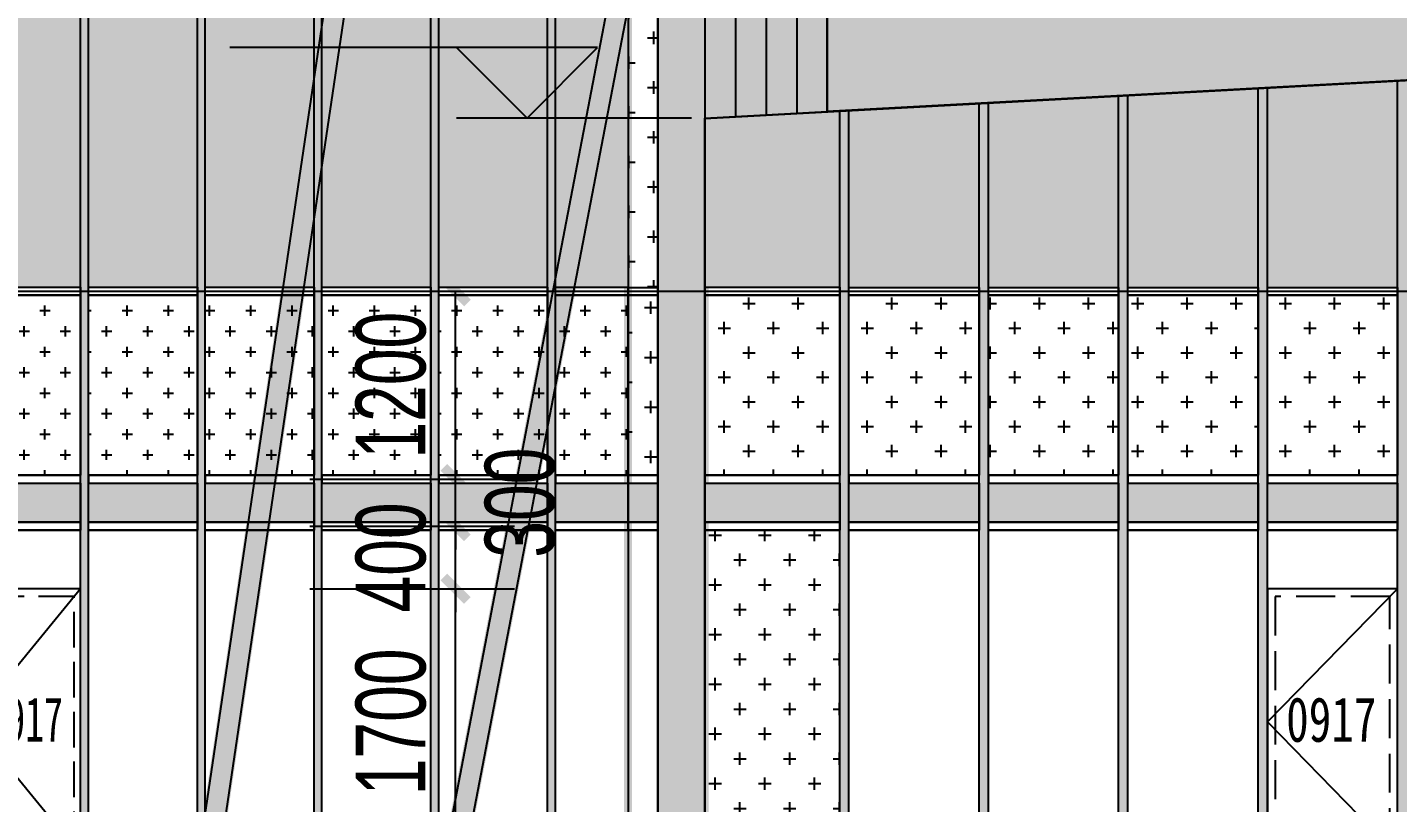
# Model space of a CAD drawing. Extents: x -483182 to 812890, y -390528 to -214858.
# Drawn here: x 152968 to 161720, y -310795 to -305845 of the extents above; entities that cross this region are included whole.
import ezdxf

# ---------------------------------------------------------------- set-up
doc = ezdxf.new("R2010")
doc.units = 0
doc.header["$LTSCALE"] = 1000
doc.header["$MEASUREMENT"] = 0
doc.linetypes.add('DASH', pattern=[0.35, 0.25, -0.1])
for name, color, linetype in [('01-标注_尺寸', 124, 'Continuous'), ('01-标注_标高', 200, 'Continuous'), ('05-填充_156', 156, 'Continuous'), ('05-填充_168', 168, 'Continuous'), ('05-填充_18', 18, 'Continuous'), ('A-C_幕墙龙骨', 133, 'Continuous'), ('A-C_窗', 140, 'Continuous'), ('D-铝板', 181, 'Continuous'), ('E-立面轮廓', 241, 'Continuous')]:
    doc.layers.add(name, color=color, linetype=linetype)
doc.layers.add('04-不打印_辅助线', color=165, linetype='Continuous', plot=False)
doc.styles.add('_TCH_DIM_T3', font='ros.shx', dxfattribs={"width": 0.705882, "bigfont": 'jd.shx'})
doc.styles.get("Standard").update_dxf_attribs({"font": 'STXIHEI_0.TTF', "width": 0.75})
doc.dimstyles.new('_TCH_ARCH&&150', dxfattribs={"dimtxt": 446.25, "dimasz": 150, "dimexe": 375, "dimexo": 450, "dimgap": 189.375, "dimtad": 1, "dimdec": 0, "dimzin": 0, "dimdsep": 46, "dimtxsty": '_TCH_DIM_T3', "dimblk": 'ARCHTICK', "dimcen": 0.09, "dimclrt": 7, "dimazin": 2, "dimtfac": 1, "dimtdec": 0, "dimtix": 1, "dimtmove": 2, "dimatfit": 3, "dimfxl": 0, "dimtolj": 1, "dimtzin": 0, "dimarcsym": 0})

# ---------------------------------------------------------------- blocks, each defined once
blk = doc.blocks.new('*U106')
at = {"layer": '05-填充_156'}
h = blk.add_hatch(dxfattribs=at)
h.set_pattern_fill('CROSS', color=136, scale=100)
h.set_pattern_definition([(0, (-32427, 313554.43), (158.75, 158.75), [79.375, -238.125]), (90, (-32387.32, 313514.74), (-158.75, 158.75), [79.375, -238.125])])
h.paths.add_polyline_path([(0, 1500), (560, 1500), (560, 350), (0, 350)])
at = {"layer": '05-填充_168'}
h = blk.add_hatch(color=256, dxfattribs=at)
h.dxf.hatch_style = 1
h.paths.add_polyline_path([(0, 300), (560, 300), (560, 50), (0, 50)])
for points in [[(0, 1550), (560, 1550)], [(0, 1500), (560, 1500)], [(0, 350), (560, 350)], [(0, 300), (560, 300)], [(0, 50), (560, 50)], [(0, 0), (560, 0)]]:
    blk.add_lwpolyline(points)
for points in [[(560, 1500), (0, 1500), (0, 1550), (560, 1550)], [(0, 1500), (560, 1500), (560, 350), (0, 350)], [(0, 300), (560, 300), (560, 350), (0, 350)], [(0, 300), (560, 300), (560, 50), (0, 50)], [(560, 0), (0, 0), (0, 50), (560, 50)]]:
    blk.add_lwpolyline(points, close=True)
blk = doc.blocks.new('*U31')
at = {"layer": '05-填充_156'}
h = blk.add_hatch(dxfattribs=at)
h.set_pattern_fill('CROSS', color=136, scale=100)
h.set_pattern_definition([(0, (-32147, 313554.43), (158.75, 158.75), [79.375, -238.125]), (90, (-32107.32, 313514.74), (-158.75, 158.75), [79.375, -238.125])])
h.paths.add_polyline_path([(0, 1500), (840, 1500), (840, 350), (0, 350)])
at = {"layer": '05-填充_168'}
h = blk.add_hatch(color=256, dxfattribs=at)
h.dxf.hatch_style = 1
h.paths.add_polyline_path([(0, 300), (840, 300), (840, 50), (0, 50)])
for points in [[(0, 1550), (840, 1550)], [(0, 1500), (840, 1500)], [(0, 350), (840, 350)], [(0, 300), (840, 300)], [(0, 50), (840, 50)], [(0, 0), (840, 0)]]:
    blk.add_lwpolyline(points)
for points in [[(840, 1500), (0, 1500), (0, 1550), (840, 1550)], [(0, 1500), (840, 1500), (840, 350), (0, 350)], [(0, 300), (840, 300), (840, 350), (0, 350)], [(0, 300), (840, 300), (840, 50), (0, 50)], [(840, 0), (0, 0), (0, 50), (840, 50)]]:
    blk.add_lwpolyline(points, close=True)
blk = doc.blocks.new('*U110')
at = {"layer": 'A-C_窗'}
blk.add_blockref('*U31', (-420, -775), dxfattribs=at)
blk = doc.blocks.new('*U111')
at = {"layer": 'A-C_窗', "color": 0, "linetype": 'ByBlock', "lineweight": -2, "transparency": 16777216}
for p in [(12600, 0), (13500, 0), (14400, 0), (15300, 0), (16200, 0)]:
    blk.add_blockref('*U110', p, dxfattribs=at)
blk = doc.blocks.new('*U424')
blk.add_lwpolyline([(77.5, 0), (-77.5, 0), (-77.5, 13611.9), (77.5, 13611.9)], close=True)
at = {"layer": '05-填充_18', "const_width": 155}
blk.add_lwpolyline([(0, 0), (0, 13611.9)], dxfattribs=at)
blk = doc.blocks.new('*U425')
blk.add_lwpolyline([(77.5, 0), (-77.5, 0), (-77.5, 13809.2), (77.5, 13809.2)], close=True)
at = {"layer": '05-填充_18', "const_width": 155}
blk.add_lwpolyline([(0, 0), (0, 13809.2)], dxfattribs=at)
blk = doc.blocks.new('uytdiyuf')
at = {"layer": 'D-铝板'}
for name, p, rotation in [('*U425', (-2829.1, -162.2), 350.9696252238147), ('*U424', (-4382.6, -161.2), 353)]:
    blk.add_blockref(name, p, dxfattribs=dict(at, rotation=rotation))
blk = doc.blocks.new('*U722')
blk.add_lwpolyline([(0, 0), (840, 0), (840, 1700), (0, 1700)], close=True)
blk.add_lwpolyline([(840, 1700), (0, 850), (840, 0)])
at = {"linetype": 'DASH'}
blk.add_lwpolyline([(50, 50), (790, 50), (790, 1650), (50, 1650)], close=True, dxfattribs=at)
at = {"layer": '04-不打印_辅助线', "width": 0.75}
blk.add_text('0917', height=285.43, dxfattribs=at).set_placement((121.4, 723))
blk = doc.blocks.new('jhtdjkuyk')
at = {"layer": '05-填充_156'}
h = blk.add_hatch(dxfattribs=at)
h.set_pattern_fill('CROSS', color=136, scale=100)
h.set_pattern_definition([(0, (-146960.5, 360570.43), (158.75, 158.75), [79.375, -238.125]), (90, (-146920.81, 360530.74), (-158.75, 158.75), [79.375, -238.125])])
h.paths.add_polyline_path([(-17720, 12433.7), (-18280, 12400), (-18280, 9925), (-17720, 9925)])
h.paths.add_polyline_path([(-17660, 9925), (-16820, 9925), (-16820, 12487.9), (-17660, 12437.3)])
h.paths.add_polyline_path([(-15920, 12542), (-16760, 12491.5), (-16760, 9925), (-15920, 9925)])
h.paths.add_polyline_path([(-15020, 12596.2), (-15860, 12545.6), (-15860, 9925), (-15020, 9925)])
h.paths.add_polyline_path([(-14960, 9925), (-14120, 9925), (-14120, 12650.3), (-14960, 12599.8)])
h.paths.add_polyline_path([(-14060, 9925), (-13220, 9925), (-13220, 12704.5), (-14060, 12653.9)])
h.paths.add_polyline_path([(-13160, 9925), (-12320, 9925), (-12320, 12758.6), (-13160, 12708.1)])
h.paths.add_polyline_path([(-12260, 9925), (-11420, 9925), (-11420, 12812.8), (-12260, 12762.3)])
h.paths.add_polyline_path([(-11360, 9925), (-10520, 9925), (-10520, 12867), (-11360, 12816.4)])
h.paths.add_polyline_path([(-10460, 9925), (-9620, 9925), (-9620, 12921.1), (-10460, 12870.6)])
h.paths.add_polyline_path([(-9560, 9925), (-8720, 9925), (-8720, 12975.3), (-9560, 12924.7)])
h.paths.add_polyline_path([(-7820, 13029.4), (-8660, 12978.9), (-8660, 9925), (-7820, 9925)])
h.paths.add_polyline_path([(-6920, 13083.6), (-7760, 13033), (-7760, 9925), (-6920, 9925)])
h.paths.add_polyline_path([(-6860, 9925), (-6020, 9925), (-6020, 13137.7), (-6860, 13087.2)])
h.paths.add_polyline_path([(-5120, 13191.9), (-5960, 13141.4), (-5960, 9925), (-5120, 9925)])
h.paths.add_polyline_path([(-5060, 9925), (-4220, 9925), (-4220, 13246.1), (-5060, 13195.5)])
h.paths.add_polyline_path([(-4160, 9925), (-3320, 9925), (-3320, 13300.2), (-4160, 13249.7)])
h.paths.add_polyline_path([(-3260, 9925), (-2420, 9925), (-2420, 13354.4), (-3260, 13303.8)])
h.paths.add_polyline_path([(-2360, 9925), (-1520, 9925), (-1520, 13408.5), (-2360, 13358)])
h.paths.add_polyline_path([(-1460, 9925), (-620, 9925), (-620, 13462.7), (-1460, 13412.1)])
h.paths.add_polyline_path([(-560, 9925), (0, 9925), (0, 13500), (-560, 13466.3)])
at = {"layer": '05-填充_18', "const_width": 60}
for points in [[(-590, -150), (-590, 13464.5)], [(-1490, -150), (-1490, 13410.3)], [(-3290, -150), (-3290, 13302)], [(-2390, -150), (-2390, 13356.2)], [(-4190, -150), (-4190, 13247.9)]]:
    blk.add_lwpolyline(points, dxfattribs=at)
at = {"layer": 'A-C_幕墙龙骨'}
for points in [[(-1520, -150), (-1520, 13408.5)], [(-1460, -150), (-1460, 13412.1)], [(-620, -150), (-620, 13462.7)], [(-560, -150), (-560, 13466.3)], [(-3260, -150), (-3260, 13303.8)], [(-2420, -150), (-2420, 13354.4)], [(-2360, -150), (-2360, 13358)], [(-4220, -150), (-4220, 13246.1)], [(-4160, -150), (-4160, 13249.7)], [(-3320, -150), (-3320, 13300.2)]]:
    blk.add_lwpolyline(points, dxfattribs=at)
at = {"layer": 'A-C_窗'}
blk.add_lwpolyline([(-18280, 12400), (0, 13500), (0, -150), (-18280, -150)], close=True, dxfattribs=at)
for name, p in [('*U111', (-17240, 9150)), ('*U106', (-560, 8375)), ('*U722', (-5060, 6300))]:
    blk.add_blockref(name, p, dxfattribs=at)
at = {"layer": 'D-铝板'}
blk.add_blockref('uytdiyuf', (0, 0), dxfattribs=at)
blk = doc.blocks.new('*U123')
at = {"layer": '05-填充_156'}
h = blk.add_hatch(dxfattribs=at)
h.set_pattern_fill('CROSS', color=136, scale=100)
h.set_pattern_definition([(0, (-32796.5, 313554.43), (158.75, 158.75), [79.375, -238.125]), (90, (-32756.81, 313514.74), (-158.75, 158.75), [79.375, -238.125])])
h.paths.add_polyline_path([(0, 1500), (190.5, 1500), (190.5, 350), (0, 350)])
at = {"layer": '05-填充_168'}
h = blk.add_hatch(color=256, dxfattribs=at)
h.dxf.hatch_style = 1
h.paths.add_polyline_path([(0, 300), (190.5, 300), (190.5, 50), (0, 50)])
for points in [[(0, 1550), (190.5, 1550)], [(0, 1500), (190.5, 1500)], [(0, 350), (190.5, 350)], [(0, 300), (190.5, 300)], [(0, 50), (190.5, 50)], [(0, 0), (190.5, 0)]]:
    blk.add_lwpolyline(points)
for points in [[(190.5, 1500), (0, 1500), (0, 1550), (190.5, 1550)], [(0, 1500), (190.5, 1500), (190.5, 350), (0, 350)], [(0, 300), (190.5, 300), (190.5, 350), (0, 350)], [(0, 300), (190.5, 300), (190.5, 50), (0, 50)], [(190.5, 0), (0, 0), (0, 50), (190.5, 50)]]:
    blk.add_lwpolyline(points, close=True)
blk = doc.blocks.new('*U119')
at = {"layer": 'A-C_窗'}
blk.add_blockref('*U31', (-420, -775), dxfattribs=at)
blk = doc.blocks.new('*U120')
at = {"layer": 'A-C_窗', "color": 0, "linetype": 'ByBlock', "lineweight": -2, "transparency": 16777216}
for p in [(0, 0), (900, 0), (1800, 0), (2700, 0)]:
    blk.add_blockref('*U119', p, dxfattribs=at)
blk = doc.blocks.new('*U115')
at = {"layer": '05-填充_156'}
h = blk.add_hatch(dxfattribs=at)
h.set_pattern_fill('CROSS', color=136, scale=100)
h.set_pattern_definition([(0, (-32117, 313554.43), (158.75, 158.75), [79.375, -238.125]), (90, (-32077.32, 313514.74), (-158.75, 158.75), [79.375, -238.125])])
h.paths.add_polyline_path([(0, 1500), (870, 1500), (870, 350), (0, 350)])
at = {"layer": '05-填充_168'}
h = blk.add_hatch(color=256, dxfattribs=at)
h.dxf.hatch_style = 1
h.paths.add_polyline_path([(0, 300), (870, 300), (870, 50), (0, 50)])
for points in [[(0, 1550), (870, 1550)], [(0, 1500), (870, 1500)], [(0, 350), (870, 350)], [(0, 300), (870, 300)], [(0, 50), (870, 50)], [(0, 0), (870, 0)]]:
    blk.add_lwpolyline(points)
for points in [[(870, 1500), (0, 1500), (0, 1550), (870, 1550)], [(0, 1500), (870, 1500), (870, 350), (0, 350)], [(0, 300), (870, 300), (870, 350), (0, 350)], [(0, 300), (870, 300), (870, 50), (0, 50)], [(870, 0), (0, 0), (0, 50), (870, 50)]]:
    blk.add_lwpolyline(points, close=True)
blk = doc.blocks.new('lkjgliutg')
at = {"layer": '05-填充_156'}
h = blk.add_hatch(dxfattribs=at)
h.set_pattern_fill('CROSS', color=136, scale=100)
h.set_pattern_definition([(0, (-157917.5, 360570.43), (158.75, 158.75), [79.375, -238.125]), (90, (-157877.81, 360530.74), (-158.75, 158.75), [79.375, -238.125])])
h.paths.add_polyline_path([(0, 9925), (870, 9925), (870, 11046.8), (0, 11000)])
h.paths.add_polyline_path([(930, 9924.7), (1770, 9924.7), (1770, 11095.2), (930, 11050)])
h.paths.add_polyline_path([(1830, 9924.7), (2670, 9924.7), (2670, 11143.7), (1830, 11098.5)])
h.paths.add_polyline_path([(2730, 9924.7), (3570, 9924.7), (3570, 11192.1), (2730, 11146.9)])
h.paths.add_polyline_path([(3630, 9924.7), (4470, 9924.7), (4470, 11240.5), (3630, 11195.3)])
h.paths.add_polyline_path([(4530, 9924.7), (5370, 9924.7), (5370, 11289), (4530, 11243.8)])
h.paths.add_polyline_path([(6270, 11337.4), (5430, 11292.2), (5430, 9924.7), (6270, 9924.7)])
h.paths.add_polyline_path([(7170, 11385.8), (6330, 11340.6), (6330, 9924.7), (7170, 9924.7)])
h.paths.add_polyline_path([(7230, 9924.7), (8070, 9924.7), (8070, 11434.2), (7230, 11389)])
h.paths.add_polyline_path([(8970, 11482.7), (8130, 11437.5), (8130, 9924.7), (8970, 9924.7)])
h.paths.add_polyline_path([(9870, 11531.1), (9030, 11485.9), (9030, 9924.7), (9870, 9924.7)])
h.paths.add_polyline_path([(9930, 9924.7), (10770, 9924.7), (10770, 11579.5), (9930, 11534.3)])
h.paths.add_polyline_path([(10830, 9924.7), (11670, 9924.7), (11670, 11628), (10830, 11582.8)])
h.paths.add_polyline_path([(11730, 9924.7), (12570, 9924.7), (12570, 11676.4), (11730, 11631.2)])
h.paths.add_polyline_path([(12630, 9924.7), (13470, 9924.7), (13470, 11724.8), (12630, 11679.6)])
h.paths.add_polyline_path([(13530, 9924.7), (14370, 9924.7), (14370, 11773.2), (13530, 11728)])
h.paths.add_polyline_path([(14430, 9924.7), (15270, 9924.7), (15270, 11821.7), (14430, 11776.5)])
h.paths.add_polyline_path([(15330, 9924.7), (16170, 9924.7), (16170, 11870.1), (15330, 11824.9)])
h.paths.add_polyline_path([(16230, 9924.7), (17070, 9924.7), (17070, 11918.5), (16230, 11873.3)])
h.paths.add_polyline_path([(17130, 9924.7), (17970, 9924.7), (17970, 11967), (17130, 11921.8)])
h.paths.add_polyline_path([(18870, 12015.4), (18030, 11970.2), (18030, 9924.7), (18870, 9924.7)])
h.paths.add_polyline_path([(18930, 9924.7), (19770, 9924.7), (19770, 12063.8), (18930, 12018.6)])
h.paths.add_polyline_path([(19830, 9924.7), (20670, 9924.7), (20670, 12112.2), (19830, 12067)])
h.paths.add_polyline_path([(20730, 9924.7), (21570, 9924.7), (21570, 12160.7), (20730, 12115.5)])
h.paths.add_polyline_path([(22470, 12209.1), (21630, 12163.9), (21630, 9924.7), (22470, 9924.7)])
h.paths.add_polyline_path([(22530, 9924.7), (23370, 9924.7), (23370, 12257.5), (22530, 12212.3)])
h.paths.add_polyline_path([(23430, 9924.7), (24270, 9924.7), (24270, 12306), (23430, 12260.8)])
h.paths.add_polyline_path([(24330, 9924.7), (25170, 9924.7), (25170, 12354.4), (24330, 12309.2)])
h.paths.add_polyline_path([(25230, 9924.7), (26070, 9924.7), (26070, 12402.8), (25230, 12357.6)])
h.paths.add_polyline_path([(26970, 12451.2), (26130, 12406), (26130, 9924.7), (26970, 9924.7)])
h.paths.add_polyline_path([(27876, 12500), (27030, 12454.5), (27030, 9924.7), (27876, 9924.7)])
at = {"layer": '05-填充_18', "const_width": 60}
for points in [[(3600, -150), (3600, 11193.7)], [(4500, -150), (4500, 11242.1)], [(1800, -150), (1800, 11096.9)], [(2700, -150), (2700, 11145.3)], [(900, -150), (900, 11048.4)]]:
    blk.add_lwpolyline(points, dxfattribs=at)
at = {"layer": 'A-C_幕墙龙骨'}
for points in [[(4470, -149.7), (4470, 11240.5)], [(2670, -149.7), (2670, 11143.7)], [(2730, -150.3), (2730, 11146.9)], [(3570, -149.7), (3570, 11192.1)], [(3630, -150.3), (3630, 11195.3)], [(870, -149.7), (870, 11046.8)], [(930, -150.3), (930, 11050)], [(1770, -149.7), (1770, 11095.2)], [(1830, -150.3), (1830, 11098.5)]]:
    blk.add_lwpolyline(points, dxfattribs=at)
at = {"layer": 'A-C_窗'}
blk.add_lwpolyline([(27876, 12500), (0, 11000), (0, -150), (27876, -150)], close=True, dxfattribs=at)
for name, p in [('*U115', (0, 8375)), ('*U120', (1350, 9149.7)), ('*U722', (3630, 6299.7))]:
    blk.add_blockref(name, p, dxfattribs=at)
blk = doc.blocks.new('_ArchTick')
at = {"color": 0, "linetype": 'ByBlock', "const_width": 0.4}
blk.add_lwpolyline([(-0.5, -0.5), (0.5, 0.5)], dxfattribs=at)
blk = doc.blocks.new('*D2303')
at = {"layer": '01-标注_尺寸', "color": 0, "lineweight": -2, "transparency": 16777216}
for p, q in [((154772.8, -309429.4), (156078.6, -309429.4)), ((155703.6, -311129.4), (155703.6, -309429.4)), ((154772.8, -311129.4), (156078.6, -311129.4))]:
    blk.add_line(p, q, dxfattribs=at)
at = {"layer": 'Defpoints', "color": 0, "transparency": 16777216}
for p in [(154322.8, -309429.4), (155703.6, -309429.4), (154322.8, -311129.4)]:
    blk.add_point(p, dxfattribs=at)
at = {"layer": '01-标注_尺寸', "color": 0, "lineweight": -2, "transparency": 16777216, "xscale": 150, "yscale": 150, "zscale": 150}
for p, rotation in [((155703.6, -309429.4), 90), ((155703.6, -311129.4), 270)]:
    blk.add_blockref('_ArchTick', p, dxfattribs=dict(at, rotation=rotation))
at = {"layer": '01-标注_尺寸', "color": 7, "transparency": 16777216, "insert": (155291.1, -310279.4), "char_height": 446.25, "attachment_point": 5, "rotation": 90, "style": '_TCH_DIM_T3'}
blk.add_mtext('\\A1;1700', dxfattribs=at)
blk = doc.blocks.new('*D2304')
at = {"layer": '01-标注_尺寸', "color": 0, "lineweight": -2, "transparency": 16777216}
for p, q in [((155703.6, -309029.4), (155703.6, -308879.4)), ((154772.8, -309029.4), (156078.6, -309029.4)), ((155703.6, -309429.4), (155703.6, -309029.4)), ((154772.8, -309429.4), (156078.6, -309429.4)), ((155703.6, -309429.4), (155703.6, -309579.4))]:
    blk.add_line(p, q, dxfattribs=at)
at = {"layer": 'Defpoints', "color": 0, "transparency": 16777216}
for p in [(154322.8, -309029.4), (155703.6, -309029.4), (154322.8, -309429.4)]:
    blk.add_point(p, dxfattribs=at)
at = {"layer": '01-标注_尺寸', "color": 0, "lineweight": -2, "transparency": 16777216, "xscale": 150, "yscale": 150, "zscale": 150}
for p, rotation in [((155703.6, -309029.4), 270), ((155703.6, -309429.4), 90)]:
    blk.add_blockref('_ArchTick', p, dxfattribs=dict(at, rotation=rotation))
at = {"layer": '01-标注_尺寸', "color": 7, "transparency": 16777216, "insert": (155291.1, -309229.4), "char_height": 446.25, "attachment_point": 5, "rotation": 90, "style": '_TCH_DIM_T3'}
blk.add_mtext('\\A1;400', dxfattribs=at)
blk = doc.blocks.new('*D2305')
at = {"layer": '01-标注_尺寸', "color": 0, "lineweight": -2, "transparency": 16777216}
for p, q in [((155703.6, -308729.4), (155703.6, -308579.4)), ((154772.8, -308729.4), (156078.6, -308729.4)), ((155703.6, -309029.4), (155703.6, -308729.4)), ((154772.8, -309029.4), (156078.6, -309029.4)), ((155703.6, -309029.4), (155703.6, -309179.4))]:
    blk.add_line(p, q, dxfattribs=at)
at = {"layer": 'Defpoints', "color": 0, "transparency": 16777216}
for p in [(154322.8, -308729.4), (155703.6, -308729.4), (154322.8, -309029.4)]:
    blk.add_point(p, dxfattribs=at)
at = {"layer": '01-标注_尺寸', "color": 0, "lineweight": -2, "transparency": 16777216, "xscale": 150, "yscale": 150, "zscale": 150}
for p, rotation in [((155703.6, -308729.4), 270), ((155703.6, -309029.4), 90)]:
    blk.add_blockref('_ArchTick', p, dxfattribs=dict(at, rotation=rotation))
at = {"layer": '01-标注_尺寸', "color": 7, "transparency": 16777216, "insert": (156116.1, -308879.4), "char_height": 446.25, "attachment_point": 5, "rotation": 90, "style": '_TCH_DIM_T3'}
blk.add_mtext('\\A1;300', dxfattribs=at)
blk = doc.blocks.new('*D2306')
at = {"layer": '01-标注_尺寸', "color": 0, "lineweight": -2, "transparency": 16777216}
for p, q in [((154772.8, -307529.4), (156078.6, -307529.4)), ((155703.6, -308729.4), (155703.6, -307529.4)), ((154772.8, -308729.4), (156078.6, -308729.4))]:
    blk.add_line(p, q, dxfattribs=at)
at = {"layer": 'Defpoints', "color": 0, "transparency": 16777216}
for p in [(154322.8, -307529.4), (155703.6, -307529.4), (154322.8, -308729.4)]:
    blk.add_point(p, dxfattribs=at)
at = {"layer": '01-标注_尺寸', "color": 0, "lineweight": -2, "transparency": 16777216, "xscale": 150, "yscale": 150, "zscale": 150}
for p, rotation in [((155703.6, -307529.4), 90), ((155703.6, -308729.4), 270)]:
    blk.add_blockref('_ArchTick', p, dxfattribs=dict(at, rotation=rotation))
at = {"layer": '01-标注_尺寸', "color": 7, "transparency": 16777216, "insert": (155291.1, -308129.4), "char_height": 446.25, "attachment_point": 5, "rotation": 90, "style": '_TCH_DIM_T3'}
blk.add_mtext('\\A1;1200', dxfattribs=at)

msp = doc.modelspace()

# ---------------------------------------------------------------- hatches: boundary and pattern name
at = {"layer": '05-填充_156'}
h = msp.add_hatch(dxfattribs=at)
h.set_pattern_fill('天然石材', color=256, scale=50)
h.set_pattern_definition([(45, (0, 89.76), (-176.77677, 176.77677), []), (45, (86.94, 0), (-176.77677, 176.77677), [98.68425, -56.391])])
h.paths.add_polyline_path([(176941, -303579.4), (171341, -303579.4), (171341, -305663), (172591, -305595.3), (172591, -304829.4), (174091, -304829.4), (174091, -305514.1), (174691, -305481.6), (174691, -304829.4), (175491, -304829.4), (175491, -305438.2), (176941, -305359.7)])
h.paths.add_polyline_path([(174241, -304329.4), (174241, -304529.4), (172441, -304529.4), (172441, -304329.4)], flags=16)
h.paths.add_polyline_path([(163041, -303579.4), (156391, -303579.4), (156391, -303959.5), (156805, -303929.4), (158077.5, -303929.4), (158077.5, -306381.4), (163041, -306112.6)])
h = msp.add_hatch(dxfattribs=at)
h.set_pattern_fill('CROSS', color=136, scale=100)
h.set_pattern_definition([(0, (7545.56, 0), (158.75, 158.75), [79.375, -238.125]), (90, (7585.24, -39.69), (-158.75, 158.75), [79.375, -238.125])])
h.paths.add_polyline_path([(156995.5, -303929.4), (156805, -303929.4), (156805, -307504.8), (156995.5, -307504.8)])
h = msp.add_hatch(dxfattribs=at)
h.set_pattern_fill('CROSS', color=136, scale=100)
h.set_pattern_definition([(0, (0, 0), (158.75, 158.75), [79.375, -238.125]), (90, (39.69, -39.69), (-158.75, 158.75), [79.375, -238.125])])
h.paths.add_polyline_path([(158156.5, -309054.4), (157295.5, -309054.4), (157295.5, -311704.4), (158156.5, -311704.4)])
h.paths.add_polyline_path([(158156.5, -313554.4), (157295.5, -313554.4), (157295.5, -316204.4), (158156.5, -316204.4)])
at = {"layer": '05-填充_18'}
h = msp.add_hatch(color=256, dxfattribs=at)
h.dxf.hatch_style = 1
h.paths.add_polyline_path([(157295.5, -303929.4), (156995.5, -303929.4), (156995.5, -317579.4), (157295.5, -317579.4), (157295.5, -306423.8)])
h.paths.add_polyline_path([(157491, -303929.4), (157295.5, -303929.4), (157295.5, -306423.8), (157491, -306413.2)])
h.paths.add_polyline_path([(157686.5, -303929.4), (157491, -303929.4), (157491, -306413.2), (157686.5, -306402.6)])
h.paths.add_polyline_path([(157882, -303929.4), (157686.5, -303929.4), (157686.5, -306402.6), (157882, -306392)])
h.paths.add_polyline_path([(158077.5, -303929.4), (157882, -303929.4), (157882, -306392), (158077.5, -306381.4)])

# ---------------------------------------------------------------- linework, layer by layer
at = {"layer": '01-标注_标高'}
for p, q in [((156609.5, -305973.8), (154262, -305973.8)), ((156159.5, -306423.8), (155709.5, -305973.8)), ((156159.5, -306423.8), (156609.5, -305973.8)), ((157209.5, -306423.8), (155709.5, -306423.8))]:
    msp.add_line(p, q, dxfattribs=at)
at = {"layer": '04-不打印_辅助线'}
msp.add_lwpolyline([(-29082.7, -307529.4), (480719.6, -307529.4)], dxfattribs=at)
at = {"layer": 'A-C_窗'}
for points in [[(190814.5, -306430.1), (184885, -304929.4), (158077.5, -306381.4), (158077.5, -303929.4), (156805, -303929.4), (141658.2, -305029.4), (141658.2, -309560)], [(156995.5, -317429.4), (156995.5, -303929.4)]]:
    msp.add_lwpolyline(points, dxfattribs=at)
at = {"layer": 'D-铝板'}
msp.add_lwpolyline([(156995.5, -303929.4), (157295.5, -303929.4), (157295.5, -317579.4), (156995.5, -317579.4)], close=True, dxfattribs=at)
for points in [[(157295.5, -306423.8), (158077.5, -306381.4), (158077.5, -303929.4), (156995.5, -303929.4), (156995.5, -317579.4), (157295.5, -317579.4), (157295.5, -306423.8)], [(157295.5, -303929.4), (157491, -303929.4), (157491, -306413.2)], [(157491, -303929.4), (157686.5, -303929.4), (157686.5, -306402.6)], [(157686.5, -303929.4), (157882, -303929.4), (157882, -306392)], [(157882, -303929.4), (158077.5, -303929.4), (158077.5, -306381.4)]]:
    msp.add_lwpolyline(points, dxfattribs=at)
at = {"layer": 'E-立面轮廓'}
msp.add_lwpolyline([(163041, -306112.6), (158077.5, -306381.4), (158077.5, -303929.4), (156805, -303929.4), (156391, -303959.5), (156391, -303579.4), (163041, -303579.4)], close=True, dxfattribs=at)
at = {"layer": 'E-立面轮廓', "const_width": 50}
for points in [[(156805, -317579.4), (156805, -303929.4), (141658.2, -305029.4), (141658.2, -317579.4)], [(156805, -303929.4), (158077.5, -303929.4), (158077.5, -306381.4), (157295.5, -306423.8), (157295.5, -317579.8), (156805, -317579.8)], [(157295.5, -317579.8), (157295.5, -306423.8), (184885, -304929.4), (184885, -317579.8)]]:
    msp.add_lwpolyline(points, close=True, dxfattribs=at)

# ---------------------------------------------------------------- block references
at = {"layer": 'A-C_窗'}
for name, p, xscale in [('jhtdjkuyk', (156805, -317429.4), 0.8286), ('lkjgliutg', (157295.5, -317429.4), 0.9897)]:
    msp.add_blockref(name, p, dxfattribs=dict(at, xscale=xscale))
msp.add_blockref('*U123', (156805, -309054.8), dxfattribs=at)

# ---------------------------------------------------------------- dimensions: what is measured, and where the dimension line sits
at = {"layer": '01-标注_尺寸'}
for p1, p2, picture, middle in [((154322.8, -308729.4), (154322.8, -307529.4), '*D2306', (155291.1, -308129.4)), ((154322.8, -309429.4), (154322.8, -309029.4), '*D2304', (155291.1, -309229.4)), ((154322.8, -311129.4), (154322.8, -309429.4), '*D2303', (155291.1, -310279.4))]:
    dim = msp.add_aligned_dim(p1=p1, p2=p2, distance=-1380.8, dimstyle='_TCH_ARCH&&150', dxfattribs=at)
    dim.commit()
    dim.dimension.update_dxf_attribs({"geometry": picture, "text_midpoint": middle})
dim = msp.add_linear_dim(base=(155703.6, -308729.4), p1=(154322.8, -309029.4), p2=(154322.8, -308729.4), angle=90, dimstyle='_TCH_ARCH&&150', dxfattribs=at)
dim.commit()
dim.dimension.update_dxf_attribs({"geometry": '*D2305', "text_midpoint": (156116.1, -308879.4), "dimtype": 161})

doc.saveas('drawing.dxf')
